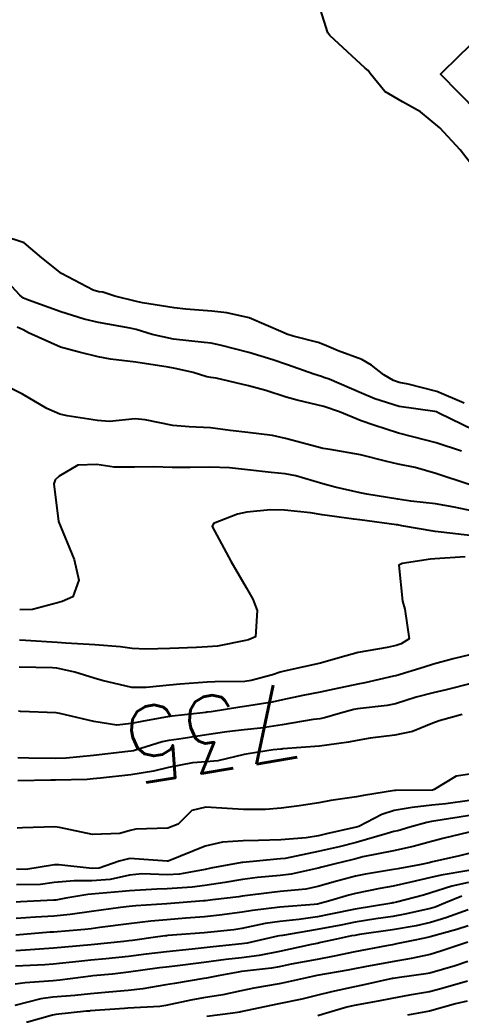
# Model space of a CAD drawing. Header units: metres. Extents: x 298520 to 308411, y 7433745 to 7450750.
# Drawn here: x 305351.6 to 305375, y 7436584.3 to 7436637.2 of the extents above; entities that cross this region are included whole.
import ezdxf
from ezdxf.enums import TextEntityAlignment as Align

# ---------------------------------------------------------------- set-up
doc = ezdxf.new("R2010")
doc.units = ezdxf.units.M
doc.header["$LTSCALE"] = 10
for name, color, linetype in [('Cotas', 45, 'Continuous'), ('Curvas de Nivel 1m', 11, 'Continuous'), ('Curvas de Nivel 5m', 15, 'Continuous')]:
    doc.layers.add(name, color=color, linetype=linetype)
doc.styles.add('Style-STANDARD', font='STANDARD.shx')

msp = doc.modelspace()

# ---------------------------------------------------------------- linework, layer by layer
at = {"layer": 'Curvas de Nivel 1m', "flags": 128}
for points, elevation in [([(305375.851, 7436629.103), (305374.961, 7436630.269), (305373.88, 7436631.439), (305372.853, 7436632.29), (305371.898, 7436632.809), (305370.947, 7436633.358), (305370.182, 7436634.326), (305370.066, 7436634.479), (305369.916, 7436634.61), (305368.035, 7436636.349), (305367.935, 7436636.48), (305367.336, 7436638.359)], 744), ([(305375.166, 7436616.8), (305373.71, 7436617.43), (305372.186, 7436617.825), (305371.719, 7436617.907), (305371.421, 7436618.005), (305370.903, 7436618.312), (305370.242, 7436618.836), (305369.731, 7436619.12), (305368.483, 7436619.595), (305367.739, 7436619.911), (305367.412, 7436620.027), (305366.078, 7436620.375), (305365.744, 7436620.479), (305365.556, 7436620.571), (305363.757, 7436621.343), (305362.563, 7436621.61), (305361.762, 7436621.701), (305360.393, 7436621.811), (305359.764, 7436621.867), (305358.09, 7436622.145), (305357.769, 7436622.211), (305356.623, 7436622.487), (305355.976, 7436622.698), (305355.775, 7436622.728), (305355.474, 7436622.805), (305353.785, 7436623.695), (305352.744, 7436624.53), (305351.805, 7436625.318), (305350.665, 7436625.703)], 743), ([(305375.684, 7436615.369), (305373.827, 7436616.279), (305373.694, 7436616.343), (305373.613, 7436616.362), (305371.706, 7436616.636), (305370.427, 7436617.036), (305369.713, 7436617.345), (305367.989, 7436618.079), (305367.721, 7436618.176), (305367.588, 7436618.219), (305367.175, 7436618.358), (305366.09, 7436618.738), (305365.728, 7436618.856), (305365.013, 7436619.104), (305363.734, 7436619.507), (305362.281, 7436619.871), (305361.739, 7436619.99), (305361.353, 7436620.039), (305359.74, 7436620.201), (305358.607, 7436620.461), (305357.747, 7436620.723), (305357.431, 7436620.791), (305355.752, 7436621.088), (305354.983, 7436621.279), (305353.76, 7436621.666), (305352.029, 7436622.277), (305351.771, 7436622.391), (305351.579, 7436622.543), (305350.716, 7436623.49)], 742), ([(305375.019, 7436614.267), (305373.677, 7436614.703), (305373.132, 7436614.835), (305371.687, 7436615.217), (305370.374, 7436615.638), (305369.696, 7436615.878), (305368.54, 7436616.342), (305367.706, 7436616.627), (305366.299, 7436616.962), (305365.71, 7436617.129), (305364.627, 7436617.477), (305363.716, 7436617.724), (305362, 7436618.138), (305361.72, 7436618.173), (305361.504, 7436618.207), (305360.776, 7436618.434), (305359.911, 7436618.634), (305359.725, 7436618.67), (305359.458, 7436618.72), (305357.728, 7436618.991), (305356.386, 7436619.146), (305355.731, 7436619.268), (305354.733, 7436619.51), (305353.736, 7436619.79), (305352.042, 7436620.537), (305351.745, 7436620.697), (305351.441, 7436620.851)], 741), ([(305375.635, 7436611.063), (305374.632, 7436611.276), (305373.641, 7436611.453), (305372.328, 7436611.608), (305371.644, 7436611.707), (305369.992, 7436611.98), (305369.649, 7436612.043), (305368.315, 7436612.343), (305367.655, 7436612.522), (305366.228, 7436612.94), (305365.66, 7436613.048), (305364.922, 7436613.125), (305363.662, 7436613.265), (305362.698, 7436613.374), (305361.663, 7436613.413), (305360.611, 7436613.384), (305359.662, 7436613.396), (305358.689, 7436613.433), (305357.662, 7436613.403), (305356.585, 7436613.409), (305355.663, 7436613.543), (305354.656, 7436613.517), (305353.657, 7436612.935), (305353.447, 7436612.73), (305353.388, 7436612.523), (305353.623, 7436610.52), (305354.456, 7436608.511), (305354.699, 7436607.402), (305354.384, 7436606.512), (305353.827, 7436606.27), (305353.578, 7436606.203), (305352.252, 7436605.854), (305351.572, 7436605.83)], 739), ([(305375.618, 7436609.767), (305373.937, 7436609.959), (305373.62, 7436609.996), (305371.854, 7436610.298), (305371.624, 7436610.341), (305371.577, 7436610.347), (305369.627, 7436610.602), (305369.315, 7436610.646), (305367.631, 7436610.885), (305367.014, 7436610.977), (305365.634, 7436611.119), (305364.885, 7436611.136), (305363.632, 7436611.012), (305363.125, 7436610.911), (305361.856, 7436610.418), (305361.792, 7436610.248), (305362.781, 7436608.408), (305363.589, 7436607.018), (305363.945, 7436606.396), (305364.172, 7436605.796), (305364.083, 7436604.395), (305363.719, 7436604.231), (305363.551, 7436604.193), (305362.063, 7436603.9), (305361.547, 7436603.86), (305360.95, 7436603.832), (305359.546, 7436603.771), (305358.265, 7436603.743), (305357.546, 7436603.781), (305356.923, 7436603.856), (305355.548, 7436603.966), (305354.013, 7436604.05), (305353.549, 7436604.092), (305351.882, 7436604.205), (305351.55, 7436604.213)], 738), ([(305375.222, 7436608.649), (305373.605, 7436608.535), (305373.373, 7436608.515), (305371.868, 7436608.297), (305371.705, 7436608.196), (305371.894, 7436606.297), (305372.015, 7436605.857), (305372.238, 7436604.293), (305371.829, 7436604.018), (305371.549, 7436603.934), (305371.072, 7436603.831), (305369.545, 7436603.57), (305368.579, 7436603.303), (305367.539, 7436603.001), (305365.765, 7436602.607), (305365.535, 7436602.562), (305365.391, 7436602.525), (305364.995, 7436602.385), (305363.856, 7436602.068), (305363.527, 7436602.028), (305361.935, 7436602.007), (305361.526, 7436601.991), (305360.09, 7436601.876), (305359.524, 7436601.833), (305358.281, 7436601.703), (305357.521, 7436601.699), (305355.953, 7436602.067), (305355.528, 7436602.204), (305354.5, 7436602.51), (305353.535, 7436602.724), (305353.307, 7436602.75), (305351.535, 7436602.781)], 737), ([(305375.545, 7436603.454), (305374.589, 7436603.222), (305373.54, 7436602.942), (305373.039, 7436602.784), (305371.533, 7436602.332), (305371.419, 7436602.302), (305369.899, 7436601.953), (305369.526, 7436601.876), (305368.258, 7436601.607), (305367.519, 7436601.45), (305366.604, 7436601.276), (305365.513, 7436601.052), (305364.963, 7436600.933), (305363.507, 7436600.688), (305363.254, 7436600.655), (305361.733, 7436600.418), (305361.535, 7436600.387), (305361.503, 7436600.385), (305361.458, 7436600.376), (305359.5, 7436600.157), (305358.056, 7436599.906), (305357.496, 7436599.783), (305356.721, 7436599.707), (305355.497, 7436599.889), (305353.694, 7436600.325), (305353.501, 7436600.357), (305351.618, 7436600.423), (305351.502, 7436600.441)], 736), ([(305375.062, 7436600.264), (305373.843, 7436599.934), (305373.498, 7436599.807), (305372.418, 7436599.366), (305371.492, 7436599.163), (305370.176, 7436599.006), (305369.489, 7436598.892), (305369.021, 7436598.802), (305367.485, 7436598.59), (305365.543, 7436598.438), (305365.483, 7436598.43), (305365.438, 7436598.425), (305365.026, 7436598.385), (305363.692, 7436598.187), (305363.48, 7436598.141), (305362.082, 7436597.809), (305361.476, 7436597.757), (305360.749, 7436597.704), (305359.473, 7436597.448), (305358.669, 7436597.259), (305357.469, 7436597.064), (305355.86, 7436596.887), (305355.466, 7436596.844), (305355.148, 7436596.821), (305353.466, 7436596.778), (305353.216, 7436596.772), (305351.465, 7436596.746)], 734), ([(305375.471, 7436597.106), (305374.739, 7436596.999), (305373.579, 7436596.279), (305373.486, 7436596.256), (305373.463, 7436596.257), (305371.53, 7436596.231), (305371.462, 7436596.228), (305369.822, 7436595.96), (305369.457, 7436595.903), (305368.089, 7436595.708), (305367.451, 7436595.582), (305366.397, 7436595.417), (305365.447, 7436595.286), (305364.618, 7436595.216), (305363.445, 7436595.228), (305362.585, 7436595.269), (305361.447, 7436595.35), (305360.714, 7436595.161), (305359.984, 7436594.442), (305359.431, 7436594.239), (305357.727, 7436594.17), (305357.429, 7436594.113), (305356.889, 7436593.94), (305355.427, 7436593.899), (305353.687, 7436594.26), (305353.431, 7436594.294), (305351.716, 7436594.251), (305351.43, 7436594.235)], 733), ([(305375.455, 7436595.701), (305374.198, 7436595.526), (305373.45, 7436595.448), (305372.403, 7436595.336), (305371.446, 7436595.163), (305370.797, 7436594.956), (305369.567, 7436594.328), (305369.432, 7436594.281), (305367.854, 7436593.921), (305367.428, 7436593.826), (305366.783, 7436593.717), (305365.425, 7436593.614), (305364.241, 7436593.576), (305363.424, 7436593.555), (305362.343, 7436593.491), (305361.421, 7436593.271), (305359.444, 7436592.481), (305359.413, 7436592.47), (305359.393, 7436592.47), (305357.414, 7436592.624), (305356.843, 7436592.479), (305355.793, 7436592.109), (305355.407, 7436592.083), (305353.65, 7436592.277), (305353.409, 7436592.275), (305351.897, 7436592.043), (305351.406, 7436592.046)], 732), ([(305375.442, 7436594.896), (305374.9, 7436594.807), (305373.437, 7436594.585), (305373.18, 7436594.54), (305372.285, 7436594.291), (305371.636, 7436594.093), (305371.43, 7436594.045), (305371.079, 7436593.954), (305369.424, 7436593.468), (305368.528, 7436593.233), (305367.419, 7436592.988), (305365.663, 7436592.624), (305365.415, 7436592.595), (305365.214, 7436592.583), (305363.413, 7436592.411), (305363.361, 7436592.401), (305361.721, 7436592.104), (305361.407, 7436592.041), (305360.049, 7436591.794), (305359.402, 7436591.75), (305358.064, 7436591.802), (305357.402, 7436591.74), (305356.374, 7436591.509), (305355.397, 7436591.431), (305354.467, 7436591.439), (305353.395, 7436591.337), (305352.68, 7436591.241), (305351.393, 7436591.212)], 731), ([(305375.419, 7436592.884), (305374.918, 7436592.765), (305373.414, 7436592.42), (305373.299, 7436592.396), (305372.791, 7436592.286), (305371.637, 7436592.07), (305371.409, 7436592.03), (305369.933, 7436591.794), (305369.403, 7436591.687), (305368.335, 7436591.404), (305367.395, 7436591.132), (305366.756, 7436590.996), (305365.39, 7436590.864), (305364.954, 7436590.819), (305363.386, 7436590.611), (305363.199, 7436590.589), (305361.8, 7436590.416), (305361.427, 7436590.375), (305361.382, 7436590.367), (305361.327, 7436590.365), (305359.381, 7436590.218), (305357.736, 7436590.11), (305357.379, 7436590.072), (305356.916, 7436590.014), (305355.376, 7436589.812), (305354.239, 7436589.646), (305353.373, 7436589.561), (305352.404, 7436589.499), (305351.372, 7436589.438)], 729), ([(305375.409, 7436591.975), (305373.944, 7436591.735), (305373.403, 7436591.613), (305372.33, 7436591.36), (305371.396, 7436591.158), (305370.687, 7436591.017), (305369.389, 7436590.761), (305369.05, 7436590.671), (305367.97, 7436590.344), (305367.505, 7436590.225), (305367.381, 7436590.2), (305367.207, 7436590.178), (305365.379, 7436590.03), (305363.92, 7436589.852), (305363.377, 7436589.77), (305362.181, 7436589.606), (305361.374, 7436589.523), (305360.38, 7436589.442), (305359.372, 7436589.368), (305358.535, 7436589.295), (305357.37, 7436589.151), (305355.826, 7436588.952), (305355.367, 7436588.888), (305355.021, 7436588.849), (305353.365, 7436588.709), (305353.189, 7436588.697), (305351.363, 7436588.54)], 728), ([(305375.399, 7436591.341), (305374.513, 7436591.152), (305373.391, 7436590.789), (305373.002, 7436590.67), (305371.568, 7436590.298), (305371.417, 7436590.265), (305371.382, 7436590.256), (305371.333, 7436590.251), (305369.379, 7436589.923), (305368.06, 7436589.659), (305367.375, 7436589.522), (305366.383, 7436589.375), (305365.372, 7436589.269), (305364.599, 7436589.159), (305363.368, 7436588.903), (305362.938, 7436588.833), (305361.366, 7436588.679), (305359.44, 7436588.525), (305359.364, 7436588.516), (305359.302, 7436588.512), (305358.91, 7436588.455), (305357.563, 7436588.266), (305357.361, 7436588.24), (305357.098, 7436588.212), (305355.358, 7436588.037), (305353.958, 7436587.913), (305353.356, 7436587.857), (305352.129, 7436587.759), (305351.355, 7436587.717)], 727), ([(305375.04, 7436590.611), (305374.167, 7436590.272), (305373.62, 7436590.038), (305373.38, 7436589.967), (305372.013, 7436589.657), (305371.375, 7436589.544), (305370.469, 7436589.409), (305369.372, 7436589.233), (305368.622, 7436589.086), (305367.368, 7436588.847), (305365.515, 7436588.528), (305365.364, 7436588.51), (305365.253, 7436588.492), (305364.795, 7436588.386), (305363.636, 7436588.122), (305363.36, 7436588.08), (305361.845, 7436587.928), (305361.357, 7436587.865), (305360.723, 7436587.796), (305359.355, 7436587.666), (305358.279, 7436587.535), (305357.352, 7436587.415), (305356.148, 7436587.285), (305355.35, 7436587.211), (305354.71, 7436587.146), (305353.348, 7436587), (305352.91, 7436586.962), (305351.346, 7436586.892)], 726), ([(305375.371, 7436589.037), (305374.784, 7436588.851), (305373.365, 7436588.455), (305373.223, 7436588.423), (305372.542, 7436588.288), (305371.58, 7436588.078), (305371.36, 7436588.036), (305371.035, 7436587.98), (305369.356, 7436587.66), (305368.262, 7436587.432), (305367.352, 7436587.252), (305365.979, 7436587), (305365.348, 7436586.871), (305364.935, 7436586.797), (305363.345, 7436586.608), (305363.162, 7436586.585), (305362.191, 7436586.412), (305361.494, 7436586.265), (305361.34, 7436586.236), (305359.794, 7436585.985), (305359.335, 7436585.9), (305358.105, 7436585.688), (305357.33, 7436585.61), (305356.293, 7436585.521), (305355.327, 7436585.431), (305354.489, 7436585.345), (305353.324, 7436585.245), (305352.69, 7436585.158), (305351.317, 7436584.81)], 724), ([(305375.362, 7436588.179), (305373.934, 7436587.697), (305373.355, 7436587.525), (305372.344, 7436587.299), (305371.351, 7436587.122), (305369.895, 7436586.868), (305369.347, 7436586.76), (305368.988, 7436586.692), (305367.343, 7436586.398), (305367.107, 7436586.354), (305365.685, 7436586.028), (305365.337, 7436585.963), (305364.001, 7436585.726), (305363.331, 7436585.588), (305362.356, 7436585.381), (305361.325, 7436585.212), (305360.656, 7436585.097), (305359.318, 7436584.804), (305359.01, 7436584.761), (305357.316, 7436584.664), (305357.134, 7436584.654), (305355.313, 7436584.52), (305355.296, 7436584.517), (305355.122, 7436584.502), (305353.494, 7436584.336), (305353.311, 7436584.303), (305351.933, 7436583.907)], 723), ([(305375.352, 7436587.141), (305374.69, 7436586.926), (305373.345, 7436586.531), (305373.138, 7436586.489), (305371.737, 7436586.296), (305371.394, 7436586.247), (305371.342, 7436586.238), (305369.766, 7436585.894), (305369.335, 7436585.808), (305368.129, 7436585.544), (305367.328, 7436585.339), (305366.542, 7436585.145), (305365.321, 7436584.898), (305364.892, 7436584.811), (305363.314, 7436584.465), (305363.257, 7436584.457), (305362.889, 7436584.404), (305361.497, 7436584.232)], 722), ([(305375.34, 7436586.094), (305373.921, 7436585.687), (305373.332, 7436585.542), (305372.264, 7436585.356), (305371.326, 7436585.185), (305370.591, 7436585.044), (305369.32, 7436584.805), (305368.935, 7436584.718), (305367.684, 7436584.346), (305367.399, 7436584.262)], 721)]:
    msp.add_lwpolyline(points, dxfattribs=dict(at, elevation=elevation))
at = {"layer": 'Curvas de Nivel 5m', "flags": 128}
for points, elevation in [([(305375.893, 7436632.26), (305373.913, 7436634.28), (305374.923, 7436635.27), (305375.933, 7436636.26)], 745), ([(305375.431, 7436612.486), (305373.661, 7436613.079), (305372.57, 7436613.385), (305371.666, 7436613.567), (305371.063, 7436613.705), (305369.67, 7436614.062), (305368.055, 7436614.346), (305367.674, 7436614.405), (305367.607, 7436614.418), (305365.681, 7436614.935), (305364.981, 7436615.089), (305363.686, 7436615.245), (305362.737, 7436615.36), (305361.689, 7436615.505), (305360.567, 7436615.559), (305359.69, 7436615.618), (305358.234, 7436615.926), (305357.695, 7436615.97), (305356.342, 7436615.841), (305355.694, 7436615.882), (305354.083, 7436616.13), (305353.698, 7436616.22), (305353.001, 7436616.527), (305351.71, 7436617.288), (305350.867, 7436617.705)], 740), ([(305375.528, 7436601.91), (305374.217, 7436601.578), (305373.52, 7436601.429), (305372.609, 7436601.196), (305371.511, 7436600.843), (305371.069, 7436600.747), (305369.507, 7436600.57), (305369.305, 7436600.533), (305368.593, 7436600.339), (305367.756, 7436600.092), (305367.5, 7436600.046), (305367.141, 7436599.997), (305365.496, 7436599.714), (305364.345, 7436599.541), (305363.493, 7436599.451), (305362.56, 7436599.341), (305361.491, 7436599.189), (305360.01, 7436598.964), (305359.487, 7436598.892), (305359.124, 7436598.817), (305357.993, 7436598.465), (305357.606, 7436598.344), (305357.481, 7436598.32), (305357.308, 7436598.3), (305355.479, 7436598.084), (305354.043, 7436597.949), (305353.477, 7436597.935), (305352.056, 7436597.955), (305351.477, 7436597.959)], 735), ([(305375.43, 7436594.016), (305374.024, 7436593.677), (305373.425, 7436593.526), (305372.456, 7436593.257), (305371.42, 7436593.021), (305369.793, 7436592.7), (305369.416, 7436592.606), (305369.198, 7436592.55), (305368.325, 7436592.341), (305367.603, 7436592.155), (305367.409, 7436592.103), (305365.988, 7436591.787), (305365.403, 7436591.712), (305364.189, 7436591.604), (305363.399, 7436591.502), (305362.454, 7436591.352), (305361.394, 7436591.192), (305360.723, 7436591.1), (305359.391, 7436591.005), (305358.849, 7436590.998), (305357.39, 7436590.91), (305357.003, 7436590.862), (305355.386, 7436590.726), (305355.182, 7436590.706), (305354.017, 7436590.514), (305353.487, 7436590.413), (305353.382, 7436590.403), (305351.602, 7436590.316), (305351.381, 7436590.306)], 730), ([(305375.379, 7436589.901), (305374.185, 7436589.462), (305373.372, 7436589.213), (305372.613, 7436589.046), (305371.368, 7436588.83), (305369.616, 7436588.577), (305369.365, 7436588.537), (305369.192, 7436588.504), (305368.386, 7436588.34), (305367.559, 7436588.15), (305367.361, 7436588.112), (305367.057, 7436588.052), (305365.356, 7436587.687), (305364.273, 7436587.472), (305363.352, 7436587.343), (305362.513, 7436587.247), (305361.35, 7436587.086), (305359.803, 7436586.899), (305359.347, 7436586.851), (305358.993, 7436586.807), (305357.344, 7436586.578), (305356.497, 7436586.483), (305355.459, 7436586.38), (305355.341, 7436586.367), (305353.696, 7436586.158), (305353.337, 7436586.127), (305351.86, 7436586.01), (305351.334, 7436585.949)], 725), ([(305375.325, 7436585.044), (305374.698, 7436584.89), (305373.316, 7436584.512), (305373.126, 7436584.472), (305372.159, 7436584.292)], 720)]:
    msp.add_lwpolyline(points, dxfattribs=dict(at, elevation=elevation))

# ---------------------------------------------------------------- texts
at = {"layer": 'Cotas', "style": 'Style-STANDARD'}
msp.add_text('735', height=4, rotation=189.5304, dxfattribs=at).set_placement((305361.805, 7436599.268, 735), align=Align.MIDDLE_CENTER)

doc.saveas('drawing.dxf')
